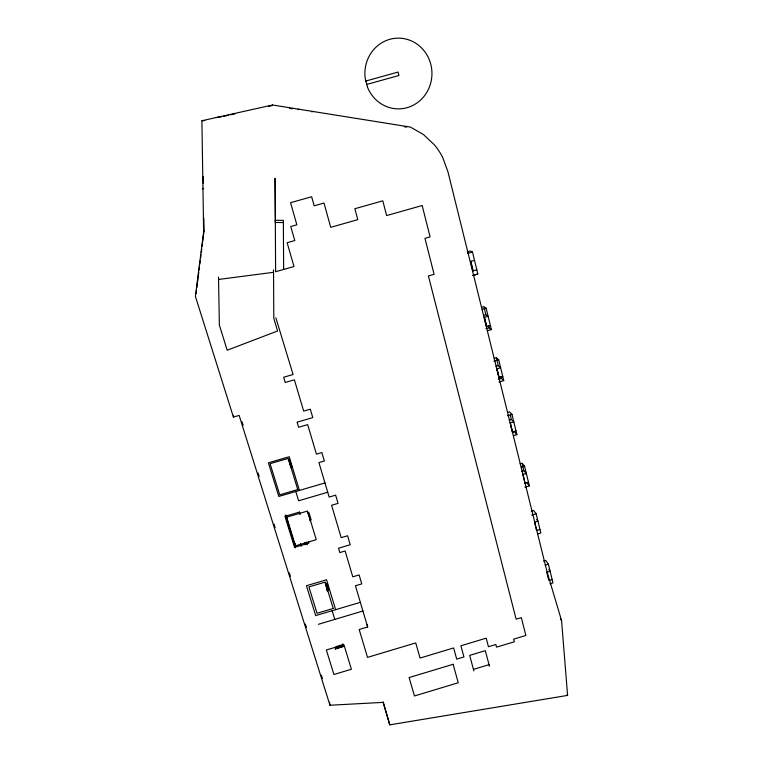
<?xml version="1.0" encoding="UTF-8"?>
<svg xmlns="http://www.w3.org/2000/svg" width="763" height="763" viewBox="0 0 763 763"><rect width="100%" height="100%" fill="white"/><g stroke="black" fill="none" stroke-linecap="round" stroke-linejoin="round"><path stroke-width="1.14" d="M233.421 417.075L195.404 296.378L203.635 231.895L201.909 120.735L272.544 104.998L410.456 127.087L423.465 134.536L434.395 144.856A66.057 64.216 -82.5 0 1 442.674 157.445L447.9 171.627L546.995 571.64L561.558 620.586L567.596 695.398L389.788 724.85L383.083 702.38L329.959 705.241L239.143 415.415L233.421 417.075L233.507 415.291M196.072 293.641L196.52 290.102M196.816 287.746L198.762 272.41M199.057 270.054L199.505 266.516M199.811 264.151L200.259 260.612M200.555 258.256L201.003 254.718M201.308 252.362L201.756 248.824M202.052 246.459L203.998 231.132L203.816 218.027M203.635 231.895L203.998 231.132M272.124 105.59L272.544 104.998M202.729 188.995L203.406 188.251M298.018 109.681L298.81 109.214M311.857 111.894L312.859 111.455M489.045 664.659L473.461 669.361M360.355 602.341L315.691 615.588L306.44 585.726L326.564 579.766L335.634 609.647M318.39 624.296L362.93 611.01M543.494 561.11L545.736 560.443L548.406 564.21L552.965 582.922L549.961 583.819M545.135 565.183L548.406 564.21M367.117 624.783L367.661 626.976L359.182 629.504L367.518 657.391L415.74 642.913L420.051 658.059L453.632 647.949L456.713 659.137L463.933 656.962L460.89 645.775L486.174 638.164L488.444 646.728L495.845 644.506L496.541 647.138L514.348 641.778L513.661 639.136L525.85 635.465L521.32 617.629L516.131 619.194L428.405 275.958L434.099 274.327L424.962 238.361L430.084 236.902L422.158 205.514L386.65 215.567L382.788 200.831L354.843 208.728L357.79 219.658L330.722 227.317L324.008 203.034L314.175 205.81L311.647 196.749L290.56 202.691L296.855 224.818L290.77 226.535L294.776 240.545L287.126 242.71L293.993 266.516L275.605 271.733L275.09 178.199L275.395 222.472L283.369 222.538M548.769 580.462L552.116 579.46M335.901 646.7L341.643 644.973M335.129 647.358L326.345 649.99L333.927 674.492L351.381 669.256L343.922 644.725L341.719 645.384M343.255 646.137L335.148 648.97L343.369 646.509L342.806 643.81M531.277 511.086L533.537 510.418L536.141 513.776L540.824 533.003L537.524 533.976M531.725 515.092L536.141 513.776M325.229 583.771L326.488 583.39L328.595 590.324L327.337 590.705M539.956 529.446L536.561 530.457L534.529 522.14L537.934 521.129L536.627 519.412M309.864 520.28L311.151 519.908L308.967 512.698L307.68 513.079M310.436 520.7L308.014 512.698M520.032 463.809L522.035 463.217L524.572 466.183L529.36 485.888L524.906 487.204M521.215 467.175L524.572 466.183M521.682 471.324L523.857 470.685L526.403 473.718L522.636 474.348M295.491 545.812L316.254 539.689L307.565 511.038L286.64 517.19L295.491 545.812L295.233 543.628M524.524 483.427L528.473 482.245M477.829 274.003L472.926 275.443L477.829 274.003L472.488 252.048L470.323 250.97L467.309 251.828M507.424 415.701L511.973 414.376L516.894 434.614L513.499 435.606M509.188 420.155L511.391 419.516L513.852 422.111L510.046 422.807M324.962 482.941L278.8 496.455L268.385 462.807L289.196 456.741L299.42 490.418M510.581 424.991L512.488 431.887L515.979 430.866M512.383 432.497L514.415 431.906L516.894 434.614M327.718 492.24L298.629 500.776L295.796 491.477M299.449 512.097L299.954 514.195L299.449 512.097L284.961 516.351L294.556 547.319L308.939 543.161L308.576 541.949M499.279 377.79L496.789 368.519L498.983 377.513L502.817 376.76M498.287 379.259L501.367 378.372L503.752 380.603L498.983 381.996M288.528 459.45L291.037 467.681M288.204 459.86L289.52 459.479L291.771 466.889L290.465 467.271M507.49 412.44L509.522 411.839L511.973 414.376M487.481 330.703L491.353 329.587L486.155 308.233L483.885 306.64L481.625 307.298M494.271 358.343L496.341 357.742L498.697 359.802L503.752 380.603M493.899 361.195L498.697 359.802M496.026 366.278L498.258 365.63L500.633 367.756L497.085 368.787M482.264 309.358L486.155 308.233M483.589 315.386L485.859 314.738L488.139 316.397L484.257 317.227L486.517 326.459L490.39 325.639M485.926 328.7L489.045 327.804L491.353 329.587M467.557 253.459L472.488 252.048M476.846 269.94L472.926 270.827L470.609 261.337L474.529 260.441M365.725 81.059L398.095 72.065L398.954 75.489L366.612 84.474M204.77 120.554L201.909 120.735M221.337 116.863L216.244 117.54M223.645 116.348L228.261 115.318M230.579 114.803L235.195 113.773M268.69 106.315L272.153 105.542M273.545 272.296L273.812 318.39L277.56 331.008L227.202 350.227L219.372 325.086L218.552 279.458L273.545 272.296L273.516 269.93M289.73 108.403L292.086 108.785M404.276 126.744L406.612 127.116M526.804 482.76L529.36 485.888M524.715 482.874L525.03 483.265L522.951 474.739M548.807 569.446L550.152 571.363L546.794 572.364L548.483 579.308M560.433 618.879L561.558 620.586M567.081 694.511L567.596 695.398M242.062 421.844L243.13 425.258M258.075 472.965L259.143 476.379M274.079 524.095L275.147 527.5M289.377 572.946L290.445 576.351M305.381 624.067L306.449 627.472M321.395 675.188L322.463 678.603M300.441 543.58L301.099 545.707M300.498 544.048L301.156 546.184M286.096 515.874L294.127 543.599M285.286 515.015L295.453 547.863M306.278 542.045L307.184 544.763M304.399 542.598L305.057 544.725M332.124 610.686L334.785 619.403M326.631 583.647L327.289 585.803M383.198 701.836L389.788 724.85M275.853 317.809L293.087 374.528L283.645 377.246L285.209 382.463L294.394 379.821L303.664 411.114L310.303 409.187L312.782 417.609L297.084 422.168L298.61 427.27L307.68 424.629L316.426 454.138L321.852 452.554L324.351 461.014L318.934 462.597L329.149 497.066L335.634 495.158L338.047 503.38L331.581 505.287L341.185 537.648L347.585 535.76L350.227 544.715L338.505 548.235L339.793 552.584L345.134 551L352.792 576.818L359.125 574.94L361.767 583.895L355.444 585.774L367.661 626.976M473.88 670.954L469.674 655.379L485.316 650.667L489.455 666.252M484.171 307.804L485.859 314.738M488.568 325.849L489.045 327.804M496.341 357.742L498.258 365.63M500.9 376.464L501.367 378.372M510.323 415.129L511.391 419.516M522.302 464.286L523.857 470.685M470.885 261.48L473.203 270.989M484.543 317.437L486.804 326.678M510.352 423.131L512.488 431.887M327.346 583.924L327.718 585.965M329.511 702.208L329.959 705.241M286.421 515.139L286.64 517.19M218.523 277.083L218.552 279.458M203.263 176.387L203.349 183.501M283.636 269.453L283.35 220.345L275.376 220.278L275.386 222.472M453.127 664.287L409.121 677.554L414.452 695.98L458.22 682.751L453.127 664.287M333.212 608.464L317.046 613.28L308.901 586.928L325.191 582.093L333.212 608.464M342.577 645.307L335.176 647.529L335.529 648.655L342.921 646.442L342.577 645.307M325.553 583.428L327.489 591.258L325.553 583.428M297.742 489.56L279.725 494.844L270.092 463.685L288.261 458.382L297.742 489.569M367.489 87.173L365.181 78.255A35.365 33.534 89.6 0 1 408.358 39.743A35.365 33.534 89.6 0 1 423.236 97.311A35.365 33.534 89.6 0 1 367.489 87.173"/></g></svg>
